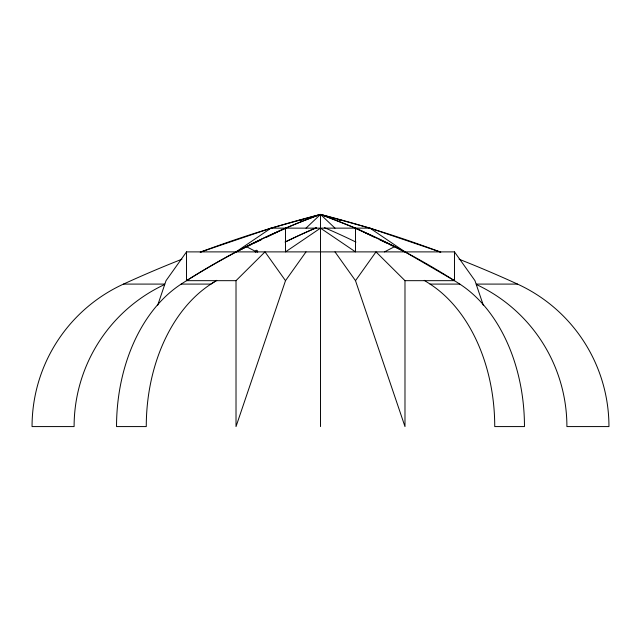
<?xml version="1.0" encoding="UTF-8"?>
<svg xmlns="http://www.w3.org/2000/svg" width="641" height="641" viewBox="0 0 641 641"><rect width="100%" height="100%" fill="white"/><g stroke="black" fill="none" stroke-linecap="round" stroke-linejoin="round"><path stroke-width="0.96" d="M157.67 305.3L166.027 280.67L186.523 251.889L454.477 251.889L474.973 280.67L483.33 305.3M285.501 280.67L236.016 426.577L236.016 280.67L265.005 251.889L285.501 280.67L306.005 251.889M404.984 280.67L404.984 426.577L355.499 280.67L375.995 251.889L404.984 280.67L454.477 280.67L454.477 251.889M306.005 228.14L320.5 214.423L369.993 228.14L439.982 251.889M186.523 251.889L186.523 280.67C228.909 254.277 273.451 231.321 320.5 214.423A1165.338 1165.338 0 0 1 440.776 252.185M384.488 251.889L394.736 246.585L404.984 251.889L454.477 280.67M252.209 244.117L236.016 251.889L271.007 228.14L320.5 214.423A1165.338 824.022 90 0 1 325.868 216.394M254.012 243.26L261.207 239.798M265.711 237.643L285.501 228.14L285.501 251.889L320.5 228.14L355.499 251.881L355.499 228.14L320.5 214.423A1165.338 1165.338 0 0 0 200.224 252.185M201.018 251.889L271.007 228.14L369.993 228.14L404.992 251.881L388.791 244.117M186.523 280.67L236.016 280.67M164.657 284.5A156.725 156.725 0 0 0 74.1 426.577L32.05 426.577A156.725 156.725 0 0 1 123.489 284.091L164.665 284.091M181.195 284.091L210.929 284.091A1165.338 824.022 -90 0 1 216.77 280.341A1165.338 824.022 90 0 0 210.929 284.091A156.725 110.821 -90 0 0 146.268 426.577L116.534 426.577A156.725 110.821 -90 0 1 181.195 284.091A1165.338 824.022 -90 0 1 320.5 214.423A1165.338 824.022 -90 0 1 459.805 284.091A156.725 110.821 -90 0 1 524.466 426.577L494.732 426.577A156.725 110.821 -90 0 0 430.071 284.091A1165.338 824.022 -90 0 0 424.23 280.341M430.071 284.091L459.805 284.091M476.335 284.091L517.511 284.091A156.725 156.725 0 0 1 608.95 426.577L566.9 426.577A156.725 156.725 0 0 0 476.343 284.5M394.736 246.585L355.499 228.14L375.289 237.643M379.793 239.798L386.988 243.26M246.264 246.585L256.512 251.889M334.995 228.14L320.5 214.423L320.5 426.577M334.995 251.889L355.499 280.67M123.489 284.091A1165.338 1165.338 0 0 1 181.908 259.228M459.092 259.228A1165.338 1165.338 0 0 1 517.511 284.091M339.201 220.648A1165.338 1165.338 0 0 1 341.084 220.127M324.474 227.691A1165.338 824.022 -90 0 1 355.939 242.074M299.916 220.127A1165.338 1165.338 0 0 1 301.799 220.648M255.39 252.234A1.627 1.146 -90 0 1 256.512 250.27A1.627 1.146 -90 0 1 257.634 252.234M316.526 227.691A1165.338 824.022 90 0 0 285.061 242.074A1165.338 824.022 -90 0 1 316.526 227.691"/></g></svg>
